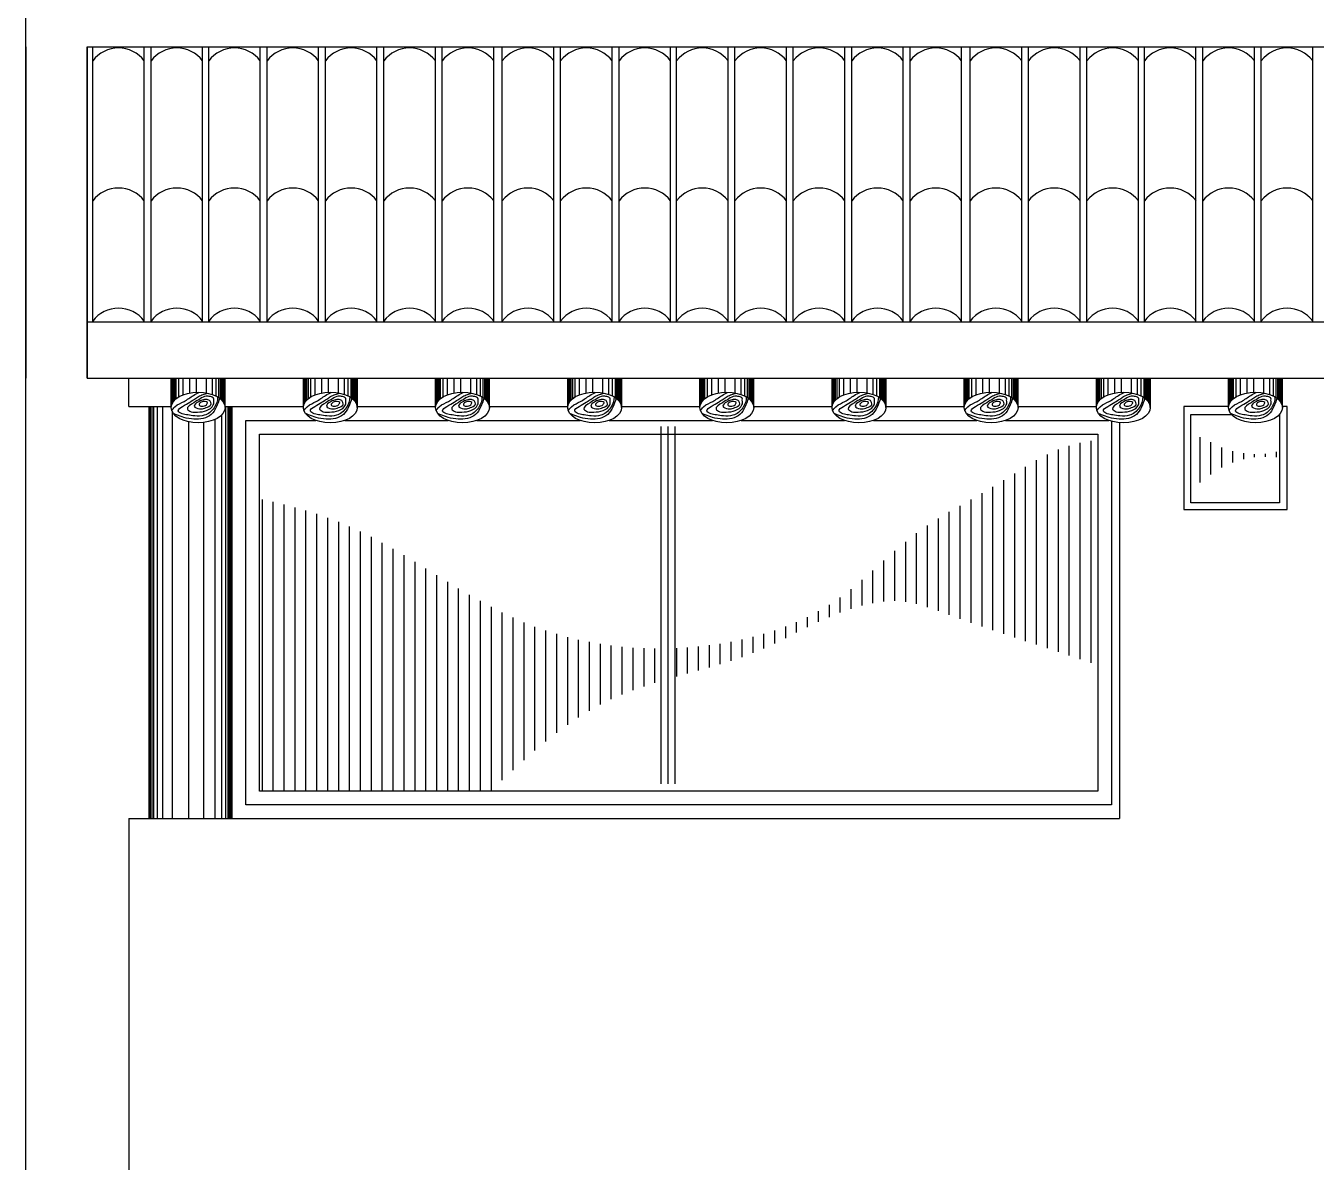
# Model space of a CAD drawing. Extents: x 152 to 700, y -120 to 84.
# Drawn here: x 220.228 to 223.985, y 61.994 to 65.302 of the extents above; entities that cross this region are included whole.
import ezdxf

# ---------------------------------------------------------------- set-up
doc = ezdxf.new("R2010")
doc.units = 0
doc.header["$LTSCALE"] = 0.03
doc.layers.get('0').update_dxf_attribs({"linetype": 'CONTINUOUS'})
for name, color, linetype in [('MUEBLES', 8, 'CONTINUOUS'), ('PISOS', 31, 'CONTINUOUS'), ('VENTANAS', 4, 'CONTINUOUS')]:
    doc.layers.add(name, color=color, linetype=linetype)

msp = doc.modelspace()

# ---------------------------------------------------------------- hatches: boundary and pattern name
at = {"layer": 'VENTANAS', "ltscale": 0.03}
h = msp.add_hatch(dxfattribs=at)
h.set_pattern_fill('ANSI31', color=256, scale=0.01, angle=45, style=0)
edge = h.paths.add_edge_path()
edge.add_spline(control_points=[(223.8786, 64.065), (223.863, 64.0599), (223.7965, 64.0488), (223.701, 64.0692), (223.652, 64.1093), (223.6202, 64.1062)], knot_values=[0.089436, 0.089436, 0.089436, 0.089436, 0.137566, 0.280453, 0.356003, 0.356003, 0.356003, 0.356003], degree=3, periodic=0)
edge.add_line((223.6202, 64.1062), (223.6202, 63.9541))
edge.add_spline(control_points=[(223.6202, 63.9541), (223.6444, 63.9682), (223.6783, 64.0001), (223.7365, 64.0301), (223.7985, 64.049), (223.8513, 64.0486), (223.8786, 64.0452)], knot_values=[0.114353, 0.114353, 0.114353, 0.114353, 0.199395, 0.250339, 0.309666, 0.394971, 0.394971, 0.394971, 0.394971], degree=3, periodic=0)
edge.add_line((223.8786, 64.0452), (223.8786, 64.065))
h = msp.add_hatch(dxfattribs=at)
h.set_pattern_fill('ANSI31', color=256, scale=0.01, angle=45, style=0)
edge = h.paths.add_edge_path()
edge.add_spline(control_points=[(223.349, 64.0974), (223.3171, 64.0914), (223.2206, 64.0774), (223.0399, 63.9496), (222.7997, 63.8318), (222.5948, 63.6017), (222.3367, 63.511), (222.1714, 63.4921), (222.1171, 63.49)], knot_values=[1.489099, 1.489099, 1.489099, 1.489099, 1.588463, 1.837908, 2.093961, 2.404859, 2.732693, 2.892753, 2.892753, 2.892753, 2.892753], degree=3, periodic=0)
edge.add_line((222.1171, 63.49), (222.1171, 63.4062))
edge.add_spline(control_points=[(222.1171, 63.4062), (222.1989, 63.4294), (222.3635, 63.4703), (222.5525, 63.5851), (222.777, 63.6495), (222.9413, 63.5702), (223.2294, 63.4838), (223.349, 63.4407)], knot_values=[0.316253, 0.316253, 0.316253, 0.316253, 0.569238, 0.81861, 0.989259, 1.21629, 1.475827, 1.475827, 1.475827, 1.475827], degree=3, periodic=0)
edge.add_line((223.349, 63.4407), (223.349, 64.0974))
h = msp.add_hatch(dxfattribs=at)
h.set_pattern_fill('ANSI31', color=256, scale=0.01, angle=45, style=0)
edge = h.paths.add_edge_path()
edge.add_spline(control_points=[(222.0204, 63.3766), (222.0391, 63.383), (222.0581, 63.3889), (222.0771, 63.3946)], knot_values=[1.517169, 1.517169, 1.517169, 1.517169, 1.576484, 1.576484, 1.576484, 1.576484], degree=3, periodic=0)
edge.add_line((222.0771, 63.3946), (222.0771, 63.4891))
edge.add_spline(control_points=[(222.0771, 63.4891), (222.0593, 63.489), (222.0414, 63.4894), (222.0236, 63.4901)], knot_values=[1.397276, 1.397276, 1.397276, 1.397276, 1.449826, 1.449826, 1.449826, 1.449826], degree=3, periodic=0)
edge.add_spline(control_points=[(222.0236, 63.4901), (221.9914, 63.4916), (221.9592, 63.4945), (221.9274, 63.4988)], knot_values=[1.302012, 1.302012, 1.302012, 1.302012, 1.397276, 1.397276, 1.397276, 1.397276], degree=3, periodic=0)
edge.add_spline(control_points=[(221.9274, 63.4988), (221.9011, 63.5023), (221.8751, 63.5069), (221.8493, 63.5124)], knot_values=[1.223661, 1.223661, 1.223661, 1.223661, 1.302012, 1.302012, 1.302012, 1.302012], degree=3, periodic=0)
edge.add_spline(control_points=[(221.8493, 63.5124), (221.8201, 63.5187), (221.7912, 63.5262), (221.7628, 63.535)], knot_values=[1.134875, 1.134875, 1.134875, 1.134875, 1.223661, 1.223661, 1.223661, 1.223661], degree=3, periodic=0)
edge.add_spline(control_points=[(221.7628, 63.535), (221.7376, 63.5428), (221.7108, 63.5523), (221.6846, 63.563), (221.6828, 63.5637)], knot_values=[1.050071, 1.050071, 1.050071, 1.050071, 1.128936, 1.134875, 1.134875, 1.134875, 1.134875], degree=3, periodic=0)
edge.add_spline(control_points=[(221.6828, 63.5637), (221.6296, 63.5856), (221.5785, 63.6122), (221.5283, 63.6409)], knot_values=[0.877639, 0.877639, 0.877639, 0.877639, 1.050071, 1.050071, 1.050071, 1.050071], degree=3, periodic=0)
edge.add_spline(control_points=[(221.5283, 63.6409), (221.466, 63.6766), (221.4051, 63.7155), (221.3436, 63.7523)], knot_values=[0.663111, 0.663111, 0.663111, 0.663111, 0.877639, 0.877639, 0.877639, 0.877639], degree=3, periodic=0)
edge.add_spline(control_points=[(221.3436, 63.7523), (221.3116, 63.7715), (221.2795, 63.7901), (221.2468, 63.8074)], knot_values=[0.551722, 0.551722, 0.551722, 0.551722, 0.663111, 0.663111, 0.663111, 0.663111], degree=3, periodic=0)
edge.add_spline(control_points=[(221.2468, 63.8074), (221.217, 63.8231), (221.1868, 63.8379), (221.1559, 63.851)], knot_values=[0.450056, 0.450056, 0.450056, 0.450056, 0.551722, 0.551722, 0.551722, 0.551722], degree=3, periodic=0)
edge.add_spline(control_points=[(221.1559, 63.851), (221.1541, 63.8517), (221.1229, 63.8648), (221.0911, 63.8763), (221.0605, 63.8859)], knot_values=[0.347496, 0.347496, 0.347496, 0.347496, 0.353241, 0.450056, 0.450056, 0.450056, 0.450056], degree=3, periodic=0)
edge.add_spline(control_points=[(221.0605, 63.8859), (221.0239, 63.8974), (220.9866, 63.9073), (220.9489, 63.916)], knot_values=[0.231547, 0.231547, 0.231547, 0.231547, 0.347496, 0.347496, 0.347496, 0.347496], degree=3, periodic=0)
edge.add_spline(control_points=[(220.9489, 63.916), (220.9354, 63.9191), (220.9218, 63.9221), (220.9082, 63.9249)], knot_values=[0.190021, 0.190021, 0.190021, 0.190021, 0.231547, 0.231547, 0.231547, 0.231547], degree=3, periodic=0)
edge.add_line((220.9082, 63.9249), (220.9082, 63.0738))
edge.add_line((220.9082, 63.0738), (221.5824, 63.0738))
edge.add_spline(control_points=[(221.5824, 63.0738), (221.589, 63.0806), (221.5957, 63.0873), (221.6024, 63.0939)], knot_values=[2.084574, 2.084574, 2.084574, 2.084574, 2.112995, 2.112995, 2.112995, 2.112995], degree=3, periodic=0)
edge.add_spline(control_points=[(221.6024, 63.0939), (221.6175, 63.1086), (221.6511, 63.1399), (221.6856, 63.1708), (221.7045, 63.1871)], knot_values=[1.947279, 1.947279, 1.947279, 1.947279, 2.010191, 2.084574, 2.084574, 2.084574, 2.084574], degree=3, periodic=0)
edge.add_spline(control_points=[(221.7045, 63.1871), (221.7382, 63.2162), (221.7729, 63.2441), (221.8091, 63.2694)], knot_values=[1.815082, 1.815082, 1.815082, 1.815082, 1.947279, 1.947279, 1.947279, 1.947279], degree=3, periodic=0)
edge.add_spline(control_points=[(221.8091, 63.2694), (221.8338, 63.2869), (221.8593, 63.3031), (221.8855, 63.3177)], knot_values=[1.724455, 1.724455, 1.724455, 1.724455, 1.815082, 1.815082, 1.815082, 1.815082], degree=3, periodic=0)
edge.add_spline(control_points=[(221.8855, 63.3177), (221.8971, 63.3242), (221.9176, 63.3349), (221.9386, 63.3446), (221.9477, 63.3486)], knot_values=[1.654576, 1.654576, 1.654576, 1.654576, 1.694447, 1.724455, 1.724455, 1.724455, 1.724455], degree=3, periodic=0)
edge.add_spline(control_points=[(221.9477, 63.3486), (221.9714, 63.3589), (221.9957, 63.3681), (222.0204, 63.3766)], knot_values=[1.576484, 1.576484, 1.576484, 1.576484, 1.654576, 1.654576, 1.654576, 1.654576], degree=3, periodic=0)

# ---------------------------------------------------------------- linework, layer by layer
at = {"ltscale": 0.03}
for p, q in [((220.2277, 59.0944), (220.2277, 65.8402)), ((220.2277, 65.2409), (220.2277, 64.2761)), ((220.4062, 65.2409), (227.3026, 65.2409)), ((220.4062, 64.2761), (220.4062, 65.2409)), ((220.4062, 65.2409), (220.4062, 64.2761)), ((220.4062, 64.4409), (229.7885, 64.4409)), ((220.4062, 64.2761), (229.7885, 64.2761)), ((220.5277, 64.1944), (220.5277, 64.2761)), ((220.6511, 64.1911), (220.6511, 64.2761)), ((220.8083, 64.1911), (220.8083, 64.2761)), ((221.0359, 64.1911), (221.0359, 64.2761)), ((221.1931, 64.1911), (221.1931, 64.2761)), ((221.4208, 64.1911), (221.4208, 64.2761)), ((221.5779, 64.1911), (221.5779, 64.2761)), ((221.8056, 64.1911), (221.8056, 64.2761)), ((221.9628, 64.1911), (221.9628, 64.2761)), ((222.1905, 64.1911), (222.1905, 64.2761)), ((222.3476, 64.1911), (222.3476, 64.2761)), ((222.5753, 64.1911), (222.5753, 64.2761)), ((222.7325, 64.1911), (222.7325, 64.2761)), ((222.9602, 64.1911), (222.9602, 64.2761)), ((223.1173, 64.1911), (223.1173, 64.2761)), ((223.345, 64.1911), (223.345, 64.2761)), ((223.5022, 64.1911), (223.5022, 64.2761)), ((223.7299, 64.1911), (223.7299, 64.2761)), ((223.887, 64.1911), (223.887, 64.2761)), ((220.5277, 64.1944), (220.6513, 64.1944)), ((220.5856, 64.1944), (220.5856, 62.9944)), ((220.8077, 64.1944), (221.0362, 64.1944)), ((220.8277, 64.1944), (220.8277, 62.9944)), ((221.1926, 64.1944), (221.421, 64.1944)), ((221.5774, 64.1944), (221.8059, 64.1944)), ((221.9623, 64.1944), (222.1907, 64.1944)), ((222.3471, 64.1944), (222.5755, 64.1944)), ((222.732, 64.1944), (222.9604, 64.1944)), ((223.1168, 64.1944), (223.3452, 64.1944)), ((223.4127, 64.1468), (223.4127, 62.9944)), ((220.5277, 62.9944), (220.5277, 61.1944)), ((220.5277, 62.9944), (223.4127, 62.9944)), ((220.5277, 62.9944), (220.5277, 62.0944))]:
    msp.add_line(p, q, dxfattribs=at)
msp.add_lwpolyline([(223.7301, 64.1944), (223.6001, 64.1944), (223.6001, 63.8944), (223.9001, 63.8944), (223.9001, 64.1944), (223.8865, 64.1944)], dxfattribs=at)
for centre in [(220.7295, 64.1911), (221.1144, 64.1911), (221.4992, 64.1911), (221.8841, 64.1911), (222.2689, 64.1911), (222.6538, 64.1911), (223.0386, 64.1911), (223.4235, 64.1911), (223.8083, 64.1911)]:
    msp.add_ellipse(centre, major_axis=(-0.0784, 0), ratio=0.570687, dxfattribs=at)
at = {"layer": 'MUEBLES', "ltscale": 0.03}
for p, q in [((220.6526, 64.1999), (220.6526, 64.2761)), ((220.6538, 64.2028), (220.6538, 64.2761)), ((220.6557, 64.2063), (220.6557, 64.2761)), ((220.6584, 64.21), (220.6584, 64.2761)), ((220.6615, 64.2134), (220.6615, 64.2761)), ((220.6657, 64.2172), (220.6657, 64.2761)), ((220.6731, 64.2222), (220.6731, 64.2761)), ((220.6858, 64.2283), (220.6858, 64.2761)), ((220.705, 64.2336), (220.705, 64.2761)), ((220.7247, 64.2358), (220.7247, 64.2761)), ((220.7536, 64.2337), (220.7536, 64.2761)), ((220.7709, 64.2291), (220.7709, 64.2761)), ((220.7817, 64.2245), (220.7817, 64.2761)), ((220.7901, 64.2195), (220.7901, 64.2761)), ((220.7944, 64.2163), (220.7944, 64.2761)), ((220.7982, 64.2127), (220.7982, 64.2761)), ((220.8005, 64.2101), (220.8005, 64.2761)), ((220.8025, 64.2075), (220.8025, 64.2761)), ((220.804, 64.2051), (220.804, 64.2761)), ((220.8056, 64.2021), (220.8056, 64.2761)), ((220.8071, 64.1977), (220.8071, 64.2761)), ((220.8078, 64.1911), (220.8078, 64.2761)), ((221.0375, 64.1999), (221.0375, 64.2761)), ((221.0386, 64.2028), (221.0386, 64.2761)), ((221.0406, 64.2063), (221.0406, 64.2761)), ((221.0433, 64.21), (221.0433, 64.2761)), ((221.0463, 64.2134), (221.0463, 64.2761)), ((221.0506, 64.2172), (221.0506, 64.2761)), ((221.0579, 64.2222), (221.0579, 64.2761)), ((221.0706, 64.2283), (221.0706, 64.2761)), ((221.0899, 64.2336), (221.0899, 64.2761)), ((221.1095, 64.2358), (221.1095, 64.2761)), ((221.1384, 64.2337), (221.1384, 64.2761)), ((221.1557, 64.2291), (221.1557, 64.2761)), ((221.1665, 64.2245), (221.1665, 64.2761)), ((221.175, 64.2195), (221.175, 64.2761)), ((221.1792, 64.2163), (221.1792, 64.2761)), ((221.1831, 64.2127), (221.1831, 64.2761)), ((221.1854, 64.2101), (221.1854, 64.2761)), ((221.1873, 64.2075), (221.1873, 64.2761)), ((221.1889, 64.2051), (221.1889, 64.2761)), ((221.1904, 64.2021), (221.1904, 64.2761)), ((221.1919, 64.1977), (221.1919, 64.2761)), ((221.1927, 64.1911), (221.1927, 64.2761)), ((221.4223, 64.1999), (221.4223, 64.2761)), ((221.4235, 64.2028), (221.4235, 64.2761)), ((221.4254, 64.2063), (221.4254, 64.2761)), ((221.4281, 64.21), (221.4281, 64.2761)), ((221.4312, 64.2134), (221.4312, 64.2761)), ((221.4354, 64.2172), (221.4354, 64.2761)), ((221.4428, 64.2222), (221.4428, 64.2761)), ((221.4555, 64.2283), (221.4555, 64.2761)), ((221.4747, 64.2336), (221.4747, 64.2761)), ((221.4944, 64.2358), (221.4944, 64.2761)), ((221.5233, 64.2337), (221.5233, 64.2761)), ((221.5406, 64.2291), (221.5406, 64.2761)), ((221.5514, 64.2245), (221.5514, 64.2761)), ((221.5598, 64.2195), (221.5598, 64.2761)), ((221.5641, 64.2163), (221.5641, 64.2761)), ((221.5679, 64.2127), (221.5679, 64.2761)), ((221.5702, 64.2101), (221.5702, 64.2761)), ((221.5722, 64.2075), (221.5722, 64.2761)), ((221.5737, 64.2051), (221.5737, 64.2761)), ((221.5753, 64.2021), (221.5753, 64.2761)), ((221.5768, 64.1977), (221.5768, 64.2761)), ((221.5775, 64.1911), (221.5775, 64.2761)), ((221.8072, 64.1999), (221.8072, 64.2761)), ((221.8083, 64.2028), (221.8083, 64.2761)), ((221.8103, 64.2063), (221.8103, 64.2761)), ((221.813, 64.21), (221.813, 64.2761)), ((221.816, 64.2134), (221.816, 64.2761)), ((221.8203, 64.2172), (221.8203, 64.2761)), ((221.8276, 64.2222), (221.8276, 64.2761)), ((221.8403, 64.2283), (221.8403, 64.2761)), ((221.8596, 64.2336), (221.8596, 64.2761)), ((221.8792, 64.2358), (221.8792, 64.2761)), ((221.9081, 64.2337), (221.9081, 64.2761)), ((221.9254, 64.2291), (221.9254, 64.2761)), ((221.9362, 64.2245), (221.9362, 64.2761)), ((221.9447, 64.2195), (221.9447, 64.2761)), ((221.9489, 64.2163), (221.9489, 64.2761)), ((221.9528, 64.2127), (221.9528, 64.2761)), ((221.9551, 64.2101), (221.9551, 64.2761)), ((221.957, 64.2075), (221.957, 64.2761)), ((221.9586, 64.2051), (221.9586, 64.2761)), ((221.9601, 64.2021), (221.9601, 64.2761)), ((221.9616, 64.1977), (221.9616, 64.2761)), ((221.9623, 64.1911), (221.9623, 64.2761)), ((222.192, 64.1999), (222.192, 64.2761)), ((222.1932, 64.2028), (222.1932, 64.2761)), ((222.1951, 64.2063), (222.1951, 64.2761)), ((222.1978, 64.21), (222.1978, 64.2761)), ((222.2009, 64.2134), (222.2009, 64.2761)), ((222.2051, 64.2172), (222.2051, 64.2761)), ((222.2124, 64.2222), (222.2124, 64.2761)), ((222.2252, 64.2283), (222.2252, 64.2761)), ((222.2444, 64.2336), (222.2444, 64.2761)), ((222.2641, 64.2358), (222.2641, 64.2761)), ((222.2929, 64.2337), (222.2929, 64.2761)), ((222.3103, 64.2291), (222.3103, 64.2761)), ((222.3211, 64.2245), (222.3211, 64.2761)), ((222.3295, 64.2195), (222.3295, 64.2761)), ((222.3338, 64.2163), (222.3338, 64.2761)), ((222.3376, 64.2127), (222.3376, 64.2761)), ((222.3399, 64.2101), (222.3399, 64.2761)), ((222.3419, 64.2075), (222.3419, 64.2761)), ((222.3434, 64.2051), (222.3434, 64.2761)), ((222.3449, 64.2021), (222.3449, 64.2761)), ((222.3465, 64.1977), (222.3465, 64.2761)), ((222.3472, 64.1911), (222.3472, 64.2761)), ((222.5769, 64.1999), (222.5769, 64.2761)), ((222.578, 64.2028), (222.578, 64.2761)), ((222.58, 64.2063), (222.58, 64.2761)), ((222.5827, 64.21), (222.5827, 64.2761)), ((222.5857, 64.2134), (222.5857, 64.2761)), ((222.59, 64.2172), (222.59, 64.2761)), ((222.5973, 64.2222), (222.5973, 64.2761)), ((222.61, 64.2283), (222.61, 64.2761)), ((222.6293, 64.2336), (222.6293, 64.2761)), ((222.6489, 64.2358), (222.6489, 64.2761)), ((222.6778, 64.2337), (222.6778, 64.2761)), ((222.6951, 64.2291), (222.6951, 64.2761)), ((222.7059, 64.2245), (222.7059, 64.2761)), ((222.7144, 64.2195), (222.7144, 64.2761)), ((222.7186, 64.2163), (222.7186, 64.2761)), ((222.7225, 64.2127), (222.7225, 64.2761)), ((222.7248, 64.2101), (222.7248, 64.2761)), ((222.7267, 64.2075), (222.7267, 64.2761)), ((222.7283, 64.2051), (222.7283, 64.2761)), ((222.7298, 64.2021), (222.7298, 64.2761)), ((222.7313, 64.1977), (222.7313, 64.2761)), ((222.732, 64.1911), (222.732, 64.2761)), ((222.9617, 64.1999), (222.9617, 64.2761)), ((222.9629, 64.2028), (222.9629, 64.2761)), ((222.9648, 64.2063), (222.9648, 64.2761)), ((222.9675, 64.21), (222.9675, 64.2761)), ((222.9706, 64.2134), (222.9706, 64.2761)), ((222.9748, 64.2172), (222.9748, 64.2761)), ((222.9821, 64.2222), (222.9821, 64.2761)), ((222.9949, 64.2283), (222.9949, 64.2761)), ((223.0141, 64.2336), (223.0141, 64.2761)), ((223.0338, 64.2358), (223.0338, 64.2761)), ((223.0626, 64.2337), (223.0626, 64.2761)), ((223.08, 64.2291), (223.08, 64.2761)), ((223.0908, 64.2245), (223.0908, 64.2761)), ((223.0992, 64.2195), (223.0992, 64.2761)), ((223.1035, 64.2163), (223.1035, 64.2761)), ((223.1073, 64.2127), (223.1073, 64.2761)), ((223.1096, 64.2101), (223.1096, 64.2761)), ((223.1116, 64.2075), (223.1116, 64.2761)), ((223.1131, 64.2051), (223.1131, 64.2761)), ((223.1146, 64.2021), (223.1146, 64.2761)), ((223.1162, 64.1977), (223.1162, 64.2761)), ((223.1169, 64.1911), (223.1169, 64.2761)), ((223.3466, 64.1999), (223.3466, 64.2761)), ((223.3477, 64.2028), (223.3477, 64.2761)), ((223.3497, 64.2063), (223.3497, 64.2761)), ((223.3524, 64.21), (223.3524, 64.2761)), ((223.3554, 64.2134), (223.3554, 64.2761)), ((223.3597, 64.2172), (223.3597, 64.2761)), ((223.367, 64.2222), (223.367, 64.2761)), ((223.3797, 64.2283), (223.3797, 64.2761)), ((223.399, 64.2336), (223.399, 64.2761)), ((223.4186, 64.2358), (223.4186, 64.2761)), ((223.4475, 64.2337), (223.4475, 64.2761)), ((223.4648, 64.2291), (223.4648, 64.2761)), ((223.4756, 64.2245), (223.4756, 64.2761)), ((223.4841, 64.2195), (223.4841, 64.2761)), ((223.4883, 64.2163), (223.4883, 64.2761)), ((223.4922, 64.2127), (223.4922, 64.2761)), ((223.4945, 64.2101), (223.4945, 64.2761)), ((223.4964, 64.2075), (223.4964, 64.2761)), ((223.4979, 64.2051), (223.4979, 64.2761)), ((223.4995, 64.2021), (223.4995, 64.2761)), ((223.501, 64.1977), (223.501, 64.2761)), ((223.5017, 64.1911), (223.5017, 64.2761)), ((223.7314, 64.1999), (223.7314, 64.2761)), ((223.7326, 64.2028), (223.7326, 64.2761)), ((223.7345, 64.2063), (223.7345, 64.2761)), ((223.7372, 64.21), (223.7372, 64.2761)), ((223.7403, 64.2134), (223.7403, 64.2761)), ((223.7445, 64.2172), (223.7445, 64.2761)), ((223.7518, 64.2222), (223.7518, 64.2761)), ((223.7645, 64.2283), (223.7645, 64.2761)), ((223.7838, 64.2336), (223.7838, 64.2761)), ((223.8034, 64.2358), (223.8034, 64.2761)), ((223.8323, 64.2337), (223.8323, 64.2761)), ((223.8497, 64.2291), (223.8497, 64.2761)), ((223.8605, 64.2245), (223.8605, 64.2761)), ((223.8689, 64.2195), (223.8689, 64.2761)), ((223.8732, 64.2163), (223.8732, 64.2761)), ((223.877, 64.2127), (223.877, 64.2761)), ((223.8793, 64.2101), (223.8793, 64.2761)), ((223.8813, 64.2075), (223.8813, 64.2761)), ((223.8828, 64.2051), (223.8828, 64.2761)), ((223.8843, 64.2021), (223.8843, 64.2761)), ((223.8859, 64.1977), (223.8859, 64.2761)), ((223.8866, 64.1911), (223.8866, 64.2761)), ((220.5874, 64.1944), (220.5874, 62.9944)), ((220.5901, 64.1944), (220.5901, 62.9944)), ((220.5945, 64.1944), (220.5945, 62.9944)), ((220.5999, 64.1944), (220.5999, 62.9944)), ((220.6097, 64.1944), (220.6097, 62.9944)), ((220.6258, 64.1944), (220.6258, 62.9944)), ((220.6543, 64.1785), (220.6543, 62.9944)), ((220.8094, 64.1944), (220.8094, 62.9944)), ((220.8157, 64.1944), (220.8157, 62.9944)), ((220.8201, 64.1944), (220.8201, 62.9944)), ((220.8228, 64.1944), (220.8228, 62.9944)), ((220.8255, 64.1944), (220.8255, 62.9944)), ((220.7015, 64.1493), (220.7015, 62.9944)), ((220.7452, 64.1473), (220.7452, 62.9944)), ((220.7782, 64.156), (220.7782, 62.9944)), ((220.7978, 64.1691), (220.7978, 62.9944)), ((222.0771, 64.1354), (222.0771, 63.0958)), ((222.0971, 64.1354), (222.0971, 63.0958)), ((222.1171, 64.1354), (222.1171, 63.0958))]:
    msp.add_line(p, q, dxfattribs=at)
for points in [[(223.389, 64.1509), (223.389, 63.0338), (220.8682, 63.0338), (220.8682, 64.1533), (221.0724, 64.1533)], [(221.1563, 64.1533), (221.4573, 64.1533)], [(221.5412, 64.1533), (221.8421, 64.1533)], [(221.926, 64.1533), (222.227, 64.1533)], [(222.3109, 64.1533), (222.6118, 64.1533)], [(222.6957, 64.1533), (222.9967, 64.1533)], [(223.0806, 64.1533), (223.3815, 64.1533)], [(223.8786, 64.1712), (223.8786, 64.1712), (223.8786, 63.9132), (223.6202, 63.9132), (223.6202, 64.1712), (223.738, 64.1712)]]:
    msp.add_lwpolyline(points, dxfattribs=at)
msp.add_lwpolyline([(220.9082, 64.1133), (223.349, 64.1133), (223.349, 63.0738), (220.9082, 63.0738)], close=True, dxfattribs=at)
at = {"layer": 'MUEBLES', "ltscale": 5}
for points, knots in [([(220.6528, 64.1818), (220.6541, 64.1856), (220.667, 64.2003), (220.6893, 64.2068), (220.7115, 64.2248), (220.7264, 64.2323), (220.7319, 64.2348)], [0.9411515, 0.9411515, 0.9411515, 0.9411515, 0.9630603, 1.0162482, 1.0724748, 1.1033181, 1.1033181, 1.1033181, 1.1033181]), ([(220.7924, 64.2179), (220.7894, 64.2092), (220.7835, 64.1924), (220.7693, 64.169), (220.7443, 64.157), (220.7165, 64.1564), (220.689, 64.1603), (220.6723, 64.168), (220.6602, 64.1719), (220.6577, 64.1731)], [0.6313347, 0.6313347, 0.6313347, 0.6313347, 0.6788902, 0.722914, 0.7681642, 0.8143713, 0.8656137, 0.9055586, 0.9189088, 0.9189088, 0.9189088, 0.9189088]), ([(220.7863, 64.222), (220.7868, 64.211), (220.7779, 64.1876), (220.7511, 64.1655), (220.722, 64.1659), (220.7002, 64.1695), (220.6843, 64.1707), (220.6649, 64.1821), (220.6879, 64.197), (220.7023, 64.2055), (220.7186, 64.2147), (220.7305, 64.2237), (220.7434, 64.2289), (220.7527, 64.2323), (220.7571, 64.233)], [0.004068, 0.004068, 0.004068, 0.004068, 0.0611051, 0.1227182, 0.1702772, 0.2059938, 0.2343988, 0.2591743, 0.2903333, 0.3324753, 0.36057, 0.3836703, 0.4089327, 0.4325443, 0.4325443, 0.4325443, 0.4325443]), ([(221.0377, 64.1818), (221.039, 64.1856), (221.0519, 64.2003), (221.0742, 64.2068), (221.0963, 64.2248), (221.1112, 64.2323), (221.1167, 64.2348)], [0.9411515, 0.9411515, 0.9411515, 0.9411515, 0.9630603, 1.0162482, 1.0724748, 1.1033181, 1.1033181, 1.1033181, 1.1033181]), ([(221.1772, 64.2179), (221.1743, 64.2092), (221.1683, 64.1924), (221.1542, 64.169), (221.1291, 64.157), (221.1014, 64.1564), (221.0738, 64.1603), (221.0572, 64.168), (221.0451, 64.1719), (221.0426, 64.1731)], [0.6313347, 0.6313347, 0.6313347, 0.6313347, 0.6788902, 0.722914, 0.7681642, 0.8143713, 0.8656137, 0.9055586, 0.9189088, 0.9189088, 0.9189088, 0.9189088]), ([(221.1711, 64.222), (221.1716, 64.211), (221.1628, 64.1876), (221.1359, 64.1655), (221.1068, 64.1659), (221.0851, 64.1695), (221.0692, 64.1707), (221.0497, 64.1821), (221.0727, 64.197), (221.0872, 64.2055), (221.1034, 64.2147), (221.1153, 64.2237), (221.1282, 64.2289), (221.1376, 64.2323), (221.142, 64.233)], [0.004068, 0.004068, 0.004068, 0.004068, 0.0611051, 0.1227182, 0.1702772, 0.2059938, 0.2343988, 0.2591743, 0.2903333, 0.3324753, 0.36057, 0.3836703, 0.4089327, 0.4325443, 0.4325443, 0.4325443, 0.4325443]), ([(221.4225, 64.1818), (221.4238, 64.1856), (221.4367, 64.2003), (221.459, 64.2068), (221.4812, 64.2248), (221.4961, 64.2323), (221.5016, 64.2348)], [0.9411515, 0.9411515, 0.9411515, 0.9411515, 0.9630603, 1.0162482, 1.0724748, 1.1033181, 1.1033181, 1.1033181, 1.1033181]), ([(221.5621, 64.2179), (221.5591, 64.2092), (221.5532, 64.1924), (221.539, 64.169), (221.514, 64.157), (221.4862, 64.1564), (221.4587, 64.1603), (221.442, 64.168), (221.4299, 64.1719), (221.4274, 64.1731)], [0.6313347, 0.6313347, 0.6313347, 0.6313347, 0.6788902, 0.722914, 0.7681642, 0.8143713, 0.8656137, 0.9055586, 0.9189088, 0.9189088, 0.9189088, 0.9189088]), ([(221.556, 64.222), (221.5565, 64.211), (221.5476, 64.1876), (221.5208, 64.1655), (221.4917, 64.1659), (221.4699, 64.1695), (221.454, 64.1707), (221.4346, 64.1821), (221.4576, 64.197), (221.472, 64.2055), (221.4883, 64.2147), (221.5002, 64.2237), (221.513, 64.2289), (221.5224, 64.2323), (221.5268, 64.233)], [0.004068, 0.004068, 0.004068, 0.004068, 0.0611051, 0.1227182, 0.1702772, 0.2059938, 0.2343988, 0.2591743, 0.2903333, 0.3324753, 0.36057, 0.3836703, 0.4089327, 0.4325443, 0.4325443, 0.4325443, 0.4325443]), ([(221.8074, 64.1818), (221.8087, 64.1856), (221.8216, 64.2003), (221.8439, 64.2068), (221.866, 64.2248), (221.8809, 64.2323), (221.8864, 64.2348)], [0.9411515, 0.9411515, 0.9411515, 0.9411515, 0.9630603, 1.0162482, 1.0724748, 1.1033181, 1.1033181, 1.1033181, 1.1033181]), ([(221.9469, 64.2179), (221.944, 64.2092), (221.938, 64.1924), (221.9239, 64.169), (221.8988, 64.157), (221.8711, 64.1564), (221.8435, 64.1603), (221.8269, 64.168), (221.8147, 64.1719), (221.8122, 64.1731)], [0.6313347, 0.6313347, 0.6313347, 0.6313347, 0.6788902, 0.722914, 0.7681642, 0.8143713, 0.8656137, 0.9055586, 0.9189088, 0.9189088, 0.9189088, 0.9189088]), ([(221.9408, 64.222), (221.9413, 64.211), (221.9325, 64.1876), (221.9056, 64.1655), (221.8765, 64.1659), (221.8548, 64.1695), (221.8389, 64.1707), (221.8194, 64.1821), (221.8424, 64.197), (221.8569, 64.2055), (221.8731, 64.2147), (221.885, 64.2237), (221.8979, 64.2289), (221.9073, 64.2323), (221.9117, 64.233)], [0.004068, 0.004068, 0.004068, 0.004068, 0.0611051, 0.1227182, 0.1702772, 0.2059938, 0.2343988, 0.2591743, 0.2903333, 0.3324753, 0.36057, 0.3836703, 0.4089327, 0.4325443, 0.4325443, 0.4325443, 0.4325443]), ([(222.1922, 64.1818), (222.1935, 64.1856), (222.2064, 64.2003), (222.2287, 64.2068), (222.2509, 64.2248), (222.2658, 64.2323), (222.2712, 64.2348)], [0.9411515, 0.9411515, 0.9411515, 0.9411515, 0.9630603, 1.0162482, 1.0724748, 1.1033181, 1.1033181, 1.1033181, 1.1033181]), ([(222.3318, 64.2179), (222.3288, 64.2092), (222.3229, 64.1924), (222.3087, 64.169), (222.2836, 64.157), (222.2559, 64.1564), (222.2284, 64.1603), (222.2117, 64.168), (222.1996, 64.1719), (222.1971, 64.1731)], [0.6313347, 0.6313347, 0.6313347, 0.6313347, 0.6788902, 0.722914, 0.7681642, 0.8143713, 0.8656137, 0.9055586, 0.9189088, 0.9189088, 0.9189088, 0.9189088]), ([(222.3257, 64.222), (222.3262, 64.211), (222.3173, 64.1876), (222.2904, 64.1655), (222.2614, 64.1659), (222.2396, 64.1695), (222.2237, 64.1707), (222.2043, 64.1821), (222.2273, 64.197), (222.2417, 64.2055), (222.258, 64.2147), (222.2698, 64.2237), (222.2827, 64.2289), (222.2921, 64.2323), (222.2965, 64.233)], [0.004068, 0.004068, 0.004068, 0.004068, 0.0611051, 0.1227182, 0.1702772, 0.2059938, 0.2343988, 0.2591743, 0.2903333, 0.3324753, 0.36057, 0.3836703, 0.4089327, 0.4325443, 0.4325443, 0.4325443, 0.4325443]), ([(222.577, 64.1818), (222.5784, 64.1856), (222.5913, 64.2003), (222.6136, 64.2068), (222.6357, 64.2248), (222.6506, 64.2323), (222.6561, 64.2348)], [0.9411515, 0.9411515, 0.9411515, 0.9411515, 0.9630603, 1.0162482, 1.0724748, 1.1033181, 1.1033181, 1.1033181, 1.1033181]), ([(222.7166, 64.2179), (222.7137, 64.2092), (222.7077, 64.1924), (222.6935, 64.169), (222.6685, 64.157), (222.6408, 64.1564), (222.6132, 64.1603), (222.5966, 64.168), (222.5844, 64.1719), (222.5819, 64.1731)], [0.6313347, 0.6313347, 0.6313347, 0.6313347, 0.6788902, 0.722914, 0.7681642, 0.8143713, 0.8656137, 0.9055586, 0.9189088, 0.9189088, 0.9189088, 0.9189088]), ([(222.7105, 64.222), (222.711, 64.211), (222.7022, 64.1876), (222.6753, 64.1655), (222.6462, 64.1659), (222.6245, 64.1695), (222.6085, 64.1707), (222.5891, 64.1821), (222.6121, 64.197), (222.6266, 64.2055), (222.6428, 64.2147), (222.6547, 64.2237), (222.6676, 64.2289), (222.677, 64.2323), (222.6814, 64.233)], [0.004068, 0.004068, 0.004068, 0.004068, 0.0611051, 0.1227182, 0.1702772, 0.2059938, 0.2343988, 0.2591743, 0.2903333, 0.3324753, 0.36057, 0.3836703, 0.4089327, 0.4325443, 0.4325443, 0.4325443, 0.4325443]), ([(222.9619, 64.1818), (222.9632, 64.1856), (222.9761, 64.2003), (222.9984, 64.2068), (223.0205, 64.2248), (223.0355, 64.2323), (223.0409, 64.2348)], [0.9411515, 0.9411515, 0.9411515, 0.9411515, 0.9630603, 1.0162482, 1.0724748, 1.1033181, 1.1033181, 1.1033181, 1.1033181]), ([(223.1014, 64.2179), (223.0985, 64.2092), (223.0926, 64.1924), (223.0784, 64.169), (223.0533, 64.157), (223.0256, 64.1564), (222.9981, 64.1603), (222.9814, 64.168), (222.9693, 64.1719), (222.9668, 64.1731)], [0.6313347, 0.6313347, 0.6313347, 0.6313347, 0.6788902, 0.722914, 0.7681642, 0.8143713, 0.8656137, 0.9055586, 0.9189088, 0.9189088, 0.9189088, 0.9189088]), ([(223.0954, 64.222), (223.0959, 64.211), (223.087, 64.1876), (223.0601, 64.1655), (223.0311, 64.1659), (223.0093, 64.1695), (222.9934, 64.1707), (222.974, 64.1821), (222.997, 64.197), (223.0114, 64.2055), (223.0277, 64.2147), (223.0395, 64.2237), (223.0524, 64.2289), (223.0618, 64.2323), (223.0662, 64.233)], [0.004068, 0.004068, 0.004068, 0.004068, 0.0611051, 0.1227182, 0.1702772, 0.2059938, 0.2343988, 0.2591743, 0.2903333, 0.3324753, 0.36057, 0.3836703, 0.4089327, 0.4325443, 0.4325443, 0.4325443, 0.4325443]), ([(223.3467, 64.1818), (223.3481, 64.1856), (223.361, 64.2003), (223.3832, 64.2068), (223.4054, 64.2248), (223.4203, 64.2323), (223.4258, 64.2348)], [0.9411515, 0.9411515, 0.9411515, 0.9411515, 0.9630603, 1.0162482, 1.0724748, 1.1033181, 1.1033181, 1.1033181, 1.1033181]), ([(223.4863, 64.2179), (223.4834, 64.2092), (223.4774, 64.1924), (223.4632, 64.169), (223.4382, 64.157), (223.4104, 64.1564), (223.3829, 64.1603), (223.3663, 64.168), (223.3541, 64.1719), (223.3516, 64.1731)], [0.6313347, 0.6313347, 0.6313347, 0.6313347, 0.6788902, 0.722914, 0.7681642, 0.8143713, 0.8656137, 0.9055586, 0.9189088, 0.9189088, 0.9189088, 0.9189088]), ([(223.4802, 64.222), (223.4807, 64.211), (223.4719, 64.1876), (223.445, 64.1655), (223.4159, 64.1659), (223.3942, 64.1695), (223.3782, 64.1707), (223.3588, 64.1821), (223.3818, 64.197), (223.3963, 64.2055), (223.4125, 64.2147), (223.4244, 64.2237), (223.4373, 64.2289), (223.4467, 64.2323), (223.4511, 64.233)], [0.004068, 0.004068, 0.004068, 0.004068, 0.0611051, 0.1227182, 0.1702772, 0.2059938, 0.2343988, 0.2591743, 0.2903333, 0.3324753, 0.36057, 0.3836703, 0.4089327, 0.4325443, 0.4325443, 0.4325443, 0.4325443]), ([(223.7316, 64.1818), (223.7329, 64.1856), (223.7458, 64.2003), (223.7681, 64.2068), (223.7902, 64.2248), (223.8051, 64.2323), (223.8106, 64.2348)], [0.9411515, 0.9411515, 0.9411515, 0.9411515, 0.9630603, 1.0162482, 1.0724748, 1.1033181, 1.1033181, 1.1033181, 1.1033181]), ([(223.8711, 64.2179), (223.8682, 64.2092), (223.8623, 64.1924), (223.8481, 64.169), (223.823, 64.157), (223.7953, 64.1564), (223.7678, 64.1603), (223.7511, 64.168), (223.739, 64.1719), (223.7365, 64.1731)], [0.6313347, 0.6313347, 0.6313347, 0.6313347, 0.6788902, 0.722914, 0.7681642, 0.8143713, 0.8656137, 0.9055586, 0.9189088, 0.9189088, 0.9189088, 0.9189088]), ([(223.8651, 64.222), (223.8656, 64.211), (223.8567, 64.1876), (223.8298, 64.1655), (223.8008, 64.1659), (223.779, 64.1695), (223.7631, 64.1707), (223.7437, 64.1821), (223.7667, 64.197), (223.7811, 64.2055), (223.7974, 64.2147), (223.8092, 64.2237), (223.8221, 64.2289), (223.8315, 64.2323), (223.8359, 64.233)], [0.004068, 0.004068, 0.004068, 0.004068, 0.0611051, 0.1227182, 0.1702772, 0.2059938, 0.2343988, 0.2591743, 0.2903333, 0.3324753, 0.36057, 0.3836703, 0.4089327, 0.4325443, 0.4325443, 0.4325443, 0.4325443])]:
    msp.add_open_spline(points, degree=3, knots=knots, dxfattribs=at)
for points, start_tangent, end_tangent in [([(220.7737, 64.1985), (220.7542, 64.182), (220.7276, 64.1776), (220.7091, 64.1788), (220.6983, 64.1866), (220.7166, 64.2051), (220.7356, 64.2165), (220.7528, 64.2241), (220.7653, 64.2227), (220.7743, 64.2179), (220.7747, 64.2127), (220.7737, 64.1985)], (-0.452531, -0.891749), (-0.452531, -0.891749)), ([(220.7647, 64.1965), (220.7492, 64.1892), (220.7334, 64.1872), (220.7184, 64.1952), (220.729, 64.2071), (220.7414, 64.2125), (220.7554, 64.2141), (220.7645, 64.2093), (220.7647, 64.1965)], (-0.866643, -0.498928), (-0.866643, -0.498928)), ([(221.1585, 64.1985), (221.1391, 64.182), (221.1124, 64.1776), (221.094, 64.1788), (221.0832, 64.1866), (221.1014, 64.2051), (221.1204, 64.2165), (221.1377, 64.2241), (221.1501, 64.2227), (221.1591, 64.2179), (221.1595, 64.2127), (221.1585, 64.1985)], (-0.452531, -0.891749), (-0.452531, -0.891749)), ([(221.1495, 64.1965), (221.1341, 64.1892), (221.1182, 64.1872), (221.1032, 64.1952), (221.1138, 64.2071), (221.1263, 64.2125), (221.1403, 64.2141), (221.1493, 64.2093), (221.1495, 64.1965)], (-0.866643, -0.498928), (-0.866643, -0.498928)), ([(221.5434, 64.1985), (221.5239, 64.182), (221.4973, 64.1776), (221.4788, 64.1788), (221.468, 64.1866), (221.4863, 64.2051), (221.5053, 64.2165), (221.5225, 64.2241), (221.535, 64.2227), (221.544, 64.2179), (221.5444, 64.2127), (221.5434, 64.1985)], (-0.452531, -0.891749), (-0.452531, -0.891749)), ([(221.5344, 64.1965), (221.5189, 64.1892), (221.5031, 64.1872), (221.4881, 64.1952), (221.4987, 64.2071), (221.5111, 64.2125), (221.5251, 64.2141), (221.5342, 64.2093), (221.5344, 64.1965)], (-0.866643, -0.498928), (-0.866643, -0.498928)), ([(221.9282, 64.1985), (221.9088, 64.182), (221.8821, 64.1776), (221.8637, 64.1788), (221.8529, 64.1866), (221.8711, 64.2051), (221.8901, 64.2165), (221.9074, 64.2241), (221.9198, 64.2227), (221.9288, 64.2179), (221.9292, 64.2127), (221.9282, 64.1985)], (-0.452531, -0.891749), (-0.452531, -0.891749)), ([(221.9192, 64.1965), (221.9038, 64.1892), (221.8879, 64.1872), (221.8729, 64.1952), (221.8835, 64.2071), (221.896, 64.2125), (221.91, 64.2141), (221.919, 64.2093), (221.9192, 64.1965)], (-0.866643, -0.498928), (-0.866643, -0.498928)), ([(222.3131, 64.1985), (222.2936, 64.182), (222.267, 64.1776), (222.2485, 64.1788), (222.2377, 64.1866), (222.2559, 64.2051), (222.275, 64.2165), (222.2922, 64.2241), (222.3047, 64.2227), (222.3137, 64.2179), (222.3141, 64.2127), (222.3131, 64.1985)], (-0.452531, -0.891749), (-0.452531, -0.891749)), ([(222.3041, 64.1965), (222.2886, 64.1892), (222.2728, 64.1872), (222.2578, 64.1952), (222.2684, 64.2071), (222.2808, 64.2125), (222.2948, 64.2141), (222.3039, 64.2093), (222.3041, 64.1965)], (-0.866643, -0.498928), (-0.866643, -0.498928)), ([(222.6979, 64.1985), (222.6785, 64.182), (222.6518, 64.1776), (222.6334, 64.1788), (222.6226, 64.1866), (222.6408, 64.2051), (222.6598, 64.2165), (222.6771, 64.2241), (222.6895, 64.2227), (222.6985, 64.2179), (222.6989, 64.2127), (222.6979, 64.1985)], (-0.452531, -0.891749), (-0.452531, -0.891749)), ([(222.6889, 64.1965), (222.6735, 64.1892), (222.6576, 64.1872), (222.6426, 64.1952), (222.6532, 64.2071), (222.6656, 64.2125), (222.6797, 64.2141), (222.6887, 64.2093), (222.6889, 64.1965)], (-0.866643, -0.498928), (-0.866643, -0.498928)), ([(223.0828, 64.1985), (223.0633, 64.182), (223.0367, 64.1776), (223.0182, 64.1788), (223.0074, 64.1866), (223.0256, 64.2051), (223.0447, 64.2165), (223.0619, 64.2241), (223.0743, 64.2227), (223.0834, 64.2179), (223.0838, 64.2127), (223.0828, 64.1985)], (-0.452531, -0.891749), (-0.452531, -0.891749)), ([(223.0737, 64.1965), (223.0583, 64.1892), (223.0425, 64.1872), (223.0274, 64.1952), (223.0381, 64.2071), (223.0505, 64.2125), (223.0645, 64.2141), (223.0735, 64.2093), (223.0737, 64.1965)], (-0.866643, -0.498928), (-0.866643, -0.498928)), ([(223.4676, 64.1985), (223.4482, 64.182), (223.4215, 64.1776), (223.4031, 64.1788), (223.3923, 64.1866), (223.4105, 64.2051), (223.4295, 64.2165), (223.4468, 64.2241), (223.4592, 64.2227), (223.4682, 64.2179), (223.4686, 64.2127), (223.4676, 64.1985)], (-0.452531, -0.891749), (-0.452531, -0.891749)), ([(223.4586, 64.1965), (223.4432, 64.1892), (223.4273, 64.1872), (223.4123, 64.1952), (223.4229, 64.2071), (223.4353, 64.2125), (223.4494, 64.2141), (223.4584, 64.2093), (223.4586, 64.1965)], (-0.866643, -0.498928), (-0.866643, -0.498928)), ([(223.8525, 64.1985), (223.833, 64.182), (223.8064, 64.1776), (223.7879, 64.1788), (223.7771, 64.1866), (223.7953, 64.2051), (223.8144, 64.2165), (223.8316, 64.2241), (223.844, 64.2227), (223.8531, 64.2179), (223.8535, 64.2127), (223.8525, 64.1985)], (-0.452531, -0.891749), (-0.452531, -0.891749)), ([(223.8434, 64.1965), (223.828, 64.1892), (223.8122, 64.1872), (223.7971, 64.1952), (223.8078, 64.2071), (223.8202, 64.2125), (223.8342, 64.2141), (223.8432, 64.2093), (223.8434, 64.1965)], (-0.866643, -0.498928), (-0.866643, -0.498928)), ([(220.7534, 64.1993), (220.7404, 64.1949), (220.732, 64.1987), (220.7382, 64.2065), (220.7498, 64.2087), (220.7568, 64.2061), (220.7534, 64.1993)], (-0.609714, -0.792621), (-0.609714, -0.792621)), ([(221.1383, 64.1993), (221.1253, 64.1949), (221.1168, 64.1987), (221.1231, 64.2065), (221.1347, 64.2087), (221.1417, 64.2061), (221.1383, 64.1993)], (-0.609714, -0.792621), (-0.609714, -0.792621)), ([(221.5231, 64.1993), (221.5101, 64.1949), (221.5017, 64.1987), (221.5079, 64.2065), (221.5195, 64.2087), (221.5265, 64.2061), (221.5231, 64.1993)], (-0.609714, -0.792621), (-0.609714, -0.792621)), ([(221.908, 64.1993), (221.895, 64.1949), (221.8865, 64.1987), (221.8927, 64.2065), (221.9044, 64.2087), (221.9114, 64.2061), (221.908, 64.1993)], (-0.609714, -0.792621), (-0.609714, -0.792621)), ([(222.2928, 64.1993), (222.2798, 64.1949), (222.2714, 64.1987), (222.2776, 64.2065), (222.2892, 64.2087), (222.2962, 64.2061), (222.2928, 64.1993)], (-0.609714, -0.792621), (-0.609714, -0.792621)), ([(222.6777, 64.1993), (222.6646, 64.1949), (222.6562, 64.1987), (222.6624, 64.2065), (222.6741, 64.2087), (222.6811, 64.2061), (222.6777, 64.1993)], (-0.609714, -0.792621), (-0.609714, -0.792621)), ([(223.0625, 64.1993), (223.0495, 64.1949), (223.0411, 64.1987), (223.0473, 64.2065), (223.0589, 64.2087), (223.0659, 64.2061), (223.0625, 64.1993)], (-0.609714, -0.792621), (-0.609714, -0.792621)), ([(223.4474, 64.1993), (223.4343, 64.1949), (223.4259, 64.1987), (223.4321, 64.2065), (223.4438, 64.2087), (223.4508, 64.2061), (223.4474, 64.1993)], (-0.609714, -0.792621), (-0.609714, -0.792621)), ([(223.8322, 64.1993), (223.8192, 64.1949), (223.8108, 64.1987), (223.817, 64.2065), (223.8286, 64.2087), (223.8356, 64.2061), (223.8322, 64.1993)], (-0.609714, -0.792621), (-0.609714, -0.792621))]:
    msp.add_spline(points, degree=3, dxfattribs=dict(at, start_tangent=start_tangent, end_tangent=end_tangent))
at = {"layer": 'PISOS', "color": 31, "ltscale": 0.03}
for p, q in [((220.4225, 64.4429), (220.4225, 65.2409)), ((220.5725, 64.4429), (220.5725, 65.2409)), ((220.5925, 64.4429), (220.5925, 65.2409)), ((220.7425, 64.4429), (220.7425, 65.2409)), ((220.7602, 64.4429), (220.7602, 65.2409)), ((220.9102, 64.4429), (220.9102, 65.2409)), ((220.9302, 64.4429), (220.9302, 65.2409)), ((221.0802, 64.4429), (221.0802, 65.2409)), ((221.1002, 64.4429), (221.1002, 65.2409)), ((221.2502, 64.4429), (221.2502, 65.2409)), ((221.2702, 64.4429), (221.2702, 65.2409)), ((221.4202, 64.4429), (221.4202, 65.2409)), ((221.4402, 64.4429), (221.4402, 65.2409)), ((221.5902, 64.4429), (221.5902, 65.2409)), ((221.615, 64.4429), (221.615, 65.2409)), ((221.765, 64.4429), (221.765, 65.2409)), ((221.785, 64.4429), (221.785, 65.2409)), ((221.935, 64.4429), (221.935, 65.2409)), ((221.955, 64.4429), (221.955, 65.2409)), ((222.105, 64.4429), (222.105, 65.2409)), ((222.1226, 64.4429), (222.1226, 65.2409)), ((222.2726, 64.4429), (222.2726, 65.2409)), ((222.2926, 64.4429), (222.2926, 65.2409)), ((222.4426, 64.4429), (222.4426, 65.2409)), ((222.4626, 64.4429), (222.4626, 65.2409)), ((222.6126, 64.4429), (222.6126, 65.2409)), ((222.6326, 64.4429), (222.6326, 65.2409)), ((222.7826, 64.4429), (222.7826, 65.2409)), ((222.8026, 64.4429), (222.8026, 65.2409)), ((222.9526, 64.4429), (222.9526, 65.2409)), ((222.9775, 64.4429), (222.9775, 65.2409)), ((223.1275, 64.4429), (223.1275, 65.2409)), ((223.1475, 64.4429), (223.1475, 65.2409)), ((223.2975, 64.4429), (223.2975, 65.2409)), ((223.3175, 64.4429), (223.3175, 65.2409)), ((223.4675, 64.4429), (223.4675, 65.2409)), ((223.4851, 64.4429), (223.4851, 65.2409)), ((223.6351, 64.4429), (223.6351, 65.2409)), ((223.6551, 64.4429), (223.6551, 65.2409)), ((223.8051, 64.4429), (223.8051, 65.2409)), ((223.8251, 64.4429), (223.8251, 65.2409)), ((223.9751, 64.4429), (223.9751, 65.2409))]:
    msp.add_line(p, q, dxfattribs=at)
for centre in [(220.4975, 65.1437), (220.6675, 65.1437), (220.8352, 65.1437), (221.0052, 65.1437), (221.1752, 65.1437), (221.3452, 65.1437), (221.5152, 65.1437), (221.69, 65.1437), (221.86, 65.1437), (222.03, 65.1437), (222.1976, 65.1437), (222.3676, 65.1437), (222.5376, 65.1437), (222.7076, 65.1437), (222.8776, 65.1437), (223.0525, 65.1437), (223.2225, 65.1437), (223.3925, 65.1437), (223.5601, 65.1437), (223.7301, 65.1437), (223.9001, 65.1437), (220.4975, 64.736), (220.6675, 64.736), (220.8352, 64.736), (221.0052, 64.736), (221.1752, 64.736), (221.3452, 64.736), (221.5152, 64.736), (221.69, 64.736), (221.86, 64.736), (222.03, 64.736), (222.1976, 64.736), (222.3676, 64.736), (222.5376, 64.736), (222.7076, 64.736), (222.8776, 64.736), (223.0525, 64.736), (223.2225, 64.736), (223.3925, 64.736), (223.5601, 64.736), (223.7301, 64.736), (223.9001, 64.736), (220.4975, 64.386), (220.6675, 64.386), (220.8352, 64.386), (221.0052, 64.386), (221.1752, 64.386), (221.3452, 64.386), (221.5152, 64.386), (221.69, 64.386), (221.86, 64.386), (222.03, 64.386), (222.1976, 64.386), (222.3676, 64.386), (222.5376, 64.386), (222.7076, 64.386), (222.8776, 64.386), (223.0525, 64.386), (223.2225, 64.386), (223.3925, 64.386), (223.5601, 64.386), (223.7301, 64.386), (223.9001, 64.386)]:
    msp.add_arc(centre, 0.0942, 37.207, 142.793, dxfattribs=at)

doc.saveas('drawing.dxf')
